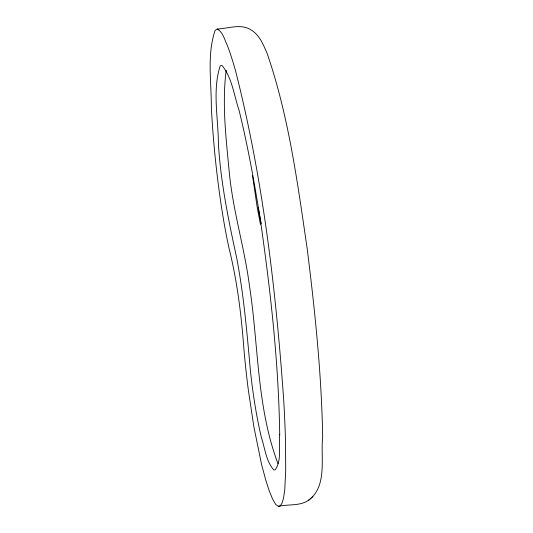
<?xml version="1.0" encoding="UTF-8"?>
<svg xmlns="http://www.w3.org/2000/svg" width="533" height="533" viewBox="0 0 533 533"><rect width="100%" height="100%" fill="white"/><g stroke="black" fill="none" stroke-linecap="round" stroke-linejoin="round"><path stroke-width="0.8" d="M226.225 70.109C221.841 103.915 226.072 138.22 229.25 171.986C232.841 210.322 244.374 247.245 249.411 285.348C258.638 344.744 256.506 406.792 277.999 463.723M308.4 500.367C327.888 486.203 320.36 457.028 322.672 436.94C321.572 373.873 314.97 311.045 307.161 248.505C297.507 182.886 288.819 116.327 267.12 53.387C263.455 44.992 259.811 35.538 251.749 30.368C241.582 23.112 228.57 28.529 217.371 29.022L215.099 30.394C206.831 54.952 211.461 81.889 211.341 107.32C213.26 143.377 216.998 179.341 222.741 214.992A113.156 13.432 83.3 0 0 229.443 249.997C237.405 282.417 241.382 315.629 243.901 348.862A113.156 13.432 83.3 0 0 248.345 390.123L253.861 426.766L261.59 464.51L265.92 480.659L269.518 491.613L272.656 499.214L275.768 504.478L278.346 506.35C288.859 503.865 302.058 506.683 310.579 498.555M310.752 498.382L312.911 496.589M278.346 506.35L280.205 505.824L281.93 503.345L283.503 498.308L284.755 489.894L285.708 470.466L285.561 443.976A245.24 29.115 83.3 0 0 283.716 400.17C275.881 289.532 262.982 178.682 235.593 71.016A245.24 29.115 83.3 0 0 227.265 45.225C224.5 39.702 223.08 32.32 217.371 29.022M258.159 207.544L261.237 223.56M260.45 224.32L257.332 208.11L252.482 175.55M279.718 434.808C278.386 446.154 282.097 460.206 275.095 469.979L273.742 469.906C266.047 461.145 265.008 448.366 261.417 437.646C256.293 415.833 252.915 393.647 250.47 371.381C247.059 333.545 243.881 295.615 236.745 258.252C228.55 220.289 220.609 182.173 218.383 143.277C218.257 117.933 212.221 90.443 220.202 65.865L222.074 65.499C232.201 78.005 233.974 95.287 239.031 110.131C247.925 146.368 254.507 183.139 260.357 219.982C270.611 291.158 278.652 362.846 279.718 434.808"/></g></svg>
